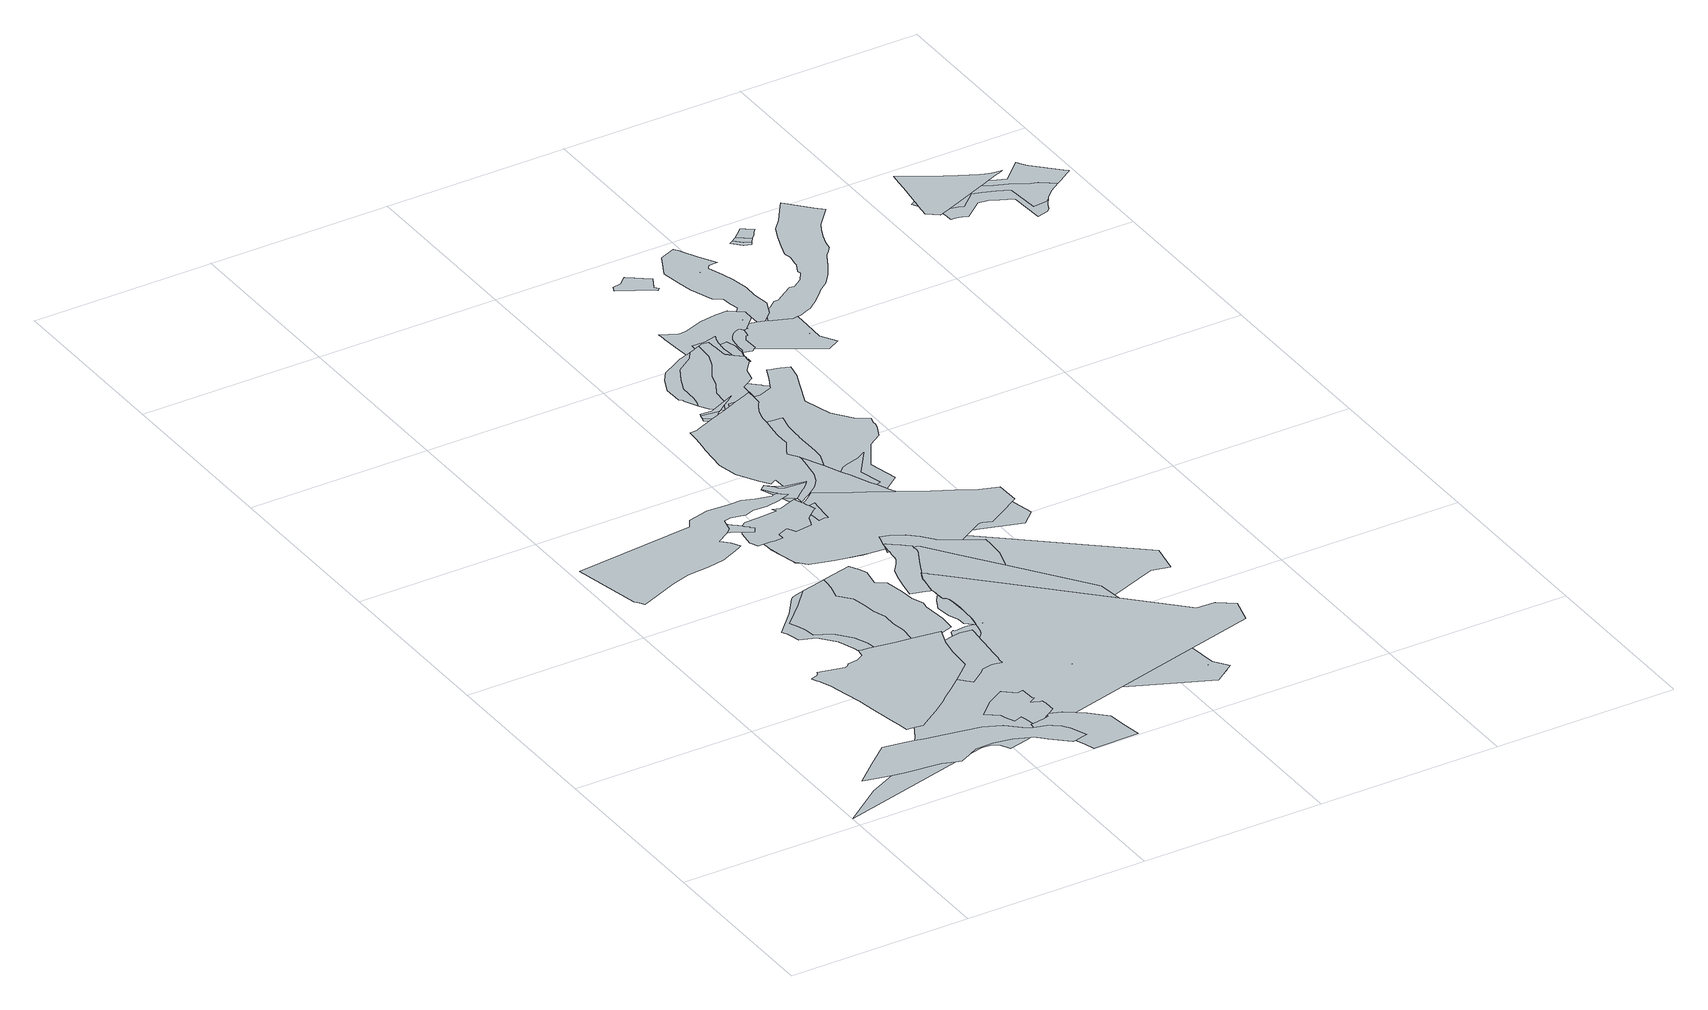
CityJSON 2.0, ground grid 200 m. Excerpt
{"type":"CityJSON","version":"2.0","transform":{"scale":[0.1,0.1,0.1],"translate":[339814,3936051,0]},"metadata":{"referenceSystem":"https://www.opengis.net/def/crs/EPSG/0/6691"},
"CityObjects":{
"object1":{"type":"GenericCityObject","attributes":{"prefecture":"14","disasterType":"2","areaType":"2","zoneNumber":82006,"zoneName":"南ノ沢","status":"0"},"geometry":[{"type":"MultiSurface","lod":"1","boundaries":[[[0,1,2,3,4,5,6,7,8,9,10,11,12,13,14,15,16,17,18,19,20,21,22,23,24,25,26,27,28,29,30,31,32,33]]]}]},
"object2":{"type":"GenericCityObject","attributes":{"prefecture":"14","disasterType":"1","areaType":"1","zoneNumber":"151-H24-43022","zoneName":"青山22","status":"0"},"geometry":[{"type":"MultiSurface","lod":"1","boundaries":[[[34,35,36,37,38,39,40,41,42,43,44,45,46,47,48,49,50,51,52,53,54,55,56,57,58,59,60,61,62,63,64,65,66,67,68,69,70,71,72,73,74,75,76,77,78,79,80]]]}]},
"object3":{"type":"GenericCityObject","attributes":{"prefecture":"14","disasterType":"1","areaType":"1","zoneNumber":"151-H24-43021","zoneName":"青山21","status":"0"},"geometry":[{"type":"MultiSurface","lod":"1","boundaries":[[[81,82,83,84,85,86,87,88,89,90,91,92,93,94,95,96,97,98,99,100,101,102,103,104,105,106,107,108,109,110,111]]]}]},
"object4":{"type":"GenericCityObject","attributes":{"prefecture":"14","disasterType":"1","areaType":"2","zoneNumber":"151-H24-43022","zoneName":"青山22","status":"0"},"geometry":[{"type":"MultiSurface","lod":"1","boundaries":[[[112,113,114,115,116,117,118,119,120,121,122,123,124,125,126,127,128,129,130,131,132,133,38,134,135,136,137,35]]]}]},
"object5":{"type":"GenericCityObject","attributes":{"prefecture":"14","disasterType":"1","areaType":"2","zoneNumber":"151-H24-43022","zoneName":"青山22","status":"0"},"geometry":[{"type":"MultiSurface","lod":"1","boundaries":[[[138,139,140,141,142,143,144,145,146,147,148,149,150,151,152,153,154,155,156,157,158,159,160,161,162,163,164,165,166,167,168,169,170,171,172,173,174,175,176]]]}]},
"object6":{"type":"GenericCityObject","attributes":{"prefecture":"14","disasterType":"1","areaType":"1","zoneNumber":"151-H24-43021","zoneName":"青山21","status":"0"},"geometry":[{"type":"MultiSurface","lod":"1","boundaries":[[[177,178,98,179,97,180,181,96,182,183,184,0,185,186,187,188,189,190,191,27,192,193,194,195,196,197,198,199,200]]]}]},
"object7":{"type":"GenericCityObject","attributes":{"prefecture":"14","disasterType":"1","areaType":"1","zoneNumber":"151-H24-43022","zoneName":"青山22","status":"0"},"geometry":[{"type":"MultiSurface","lod":"1","boundaries":[[[201,80,202,203,204,205,206,207,208,209,210,211,212,213,122,123,124,125,214,215,216,217,218,219,220,221,222,223,224,225,226,42,227,228,229,230,231,232,233,234]]]}]},
"object8":{"type":"GenericCityObject","attributes":{"prefecture":"14","disasterType":"1","areaType":"1","zoneNumber":"151-H24-43021","zoneName":"青山21","status":"0"},"geometry":[{"type":"MultiSurface","lod":"1","boundaries":[[[235,236,237,238,239,240,241,242,243,244,79,245,246,247,248,249,250,251,252,253,254,255,256,72,257,258,259,260,261,262,263,264,265]]]}]},
"object9":{"type":"GenericCityObject","attributes":{"prefecture":"14","disasterType":"2","areaType":"1","zoneNumber":82936,"zoneName":"串川8","status":"0"},"geometry":[{"type":"MultiSurface","lod":"1","boundaries":[[[266,267,268,269,270,271,272,273,274,275,276,277,278,279,280,281,282,283,284,285,286,287,288,289,290,291,292,293,294,295,296,297,298,299,300,301,302,303,304,305,306,307,308,309,310,311,312,313,314,315,316,317,318,240,319,320,321,322,323,324,325,326,327,76,328,329,330,331,332,253,333,334,335,336,337,338,339,340,341,342,343,344,64,345,346,7,347,348,349,350,14,351,352,17,19,353,354,355,356,357,358,359,23,186,32,360,177,361,362,363]]]}]},
"object10":{"type":"GenericCityObject","attributes":{"prefecture":"14","disasterType":"1","areaType":"1","zoneNumber":"151-H24-43021","zoneName":"青山21","status":"0"},"geometry":[{"type":"MultiSurface","lod":"1","boundaries":[[[364,365,366,367,368,369,370,371,372,373,374,375,376,377,378,379,380,381,382,383]]]}]},
"object11":{"type":"GenericCityObject","attributes":{"prefecture":"14","disasterType":"1","areaType":"1","zoneNumber":"151-H24-43022","zoneName":"青山22","status":"0"},"geometry":[{"type":"MultiSurface","lod":"1","boundaries":[[[384,385,386,387,388,389,390,391,392,157,393,155,394,395,396,397,398,399,400,401,402]]]}]},
"object12":{"type":"GenericCityObject","attributes":{"prefecture":"14","disasterType":"1","areaType":"1","zoneNumber":"151-H24-43021","zoneName":"青山21","status":"0"},"geometry":[{"type":"MultiSurface","lod":"1","boundaries":[[[403,404,405,406,407,244,408,409,327,410,411,412,413,238,414,415,416,417,418,419,420,421,422,423,424,425,426,309,427,428]]]}]},
"object13":{"type":"GenericCityObject","attributes":{"prefecture":"14","disasterType":"1","areaType":"1","zoneNumber":"151-H24-43020","zoneName":"青山20","status":"0"},"geometry":[{"type":"MultiSurface","lod":"1","boundaries":[[[429,430,431,432,433,434,435,436,437,438,439,389,396,440,441,442,443,444,445,446,447,448,449,450,451,452,453,454,455,456,457,458,459,460,461,462,463,464,465,466,467,468,469]]]}]},
"object14":{"type":"GenericCityObject","attributes":{"prefecture":"14","disasterType":"2","areaType":"1","zoneNumber":82937,"zoneName":"串川9","status":"0"},"geometry":[{"type":"MultiSurface","lod":"1","boundaries":[[[470,471,362,270,472,473,474,475,476,477,478,479,480,481,482,483,484,485,486,487,488,489,490,491,492,493,277,494,280,495,496,497,498,499,500,501,502,286,503,289,504,505,506,507,293,508,295,509,510,511,296,512,297,513,514,515,516,305,517,306,518,519,520,427,311,521,522,313,523,316,524,317,241,525,320,526,323,325,527,528,327,75,529,328,330,530,531,332,253,532,333,335,533,336,534,535,536,537,538,69,82,108,375,378,361,539,540]]]}]},
"object15":{"type":"GenericCityObject","attributes":{"prefecture":"14","disasterType":"1","areaType":"1","zoneNumber":"151-H24-43021","zoneName":"青山21","status":"0"},"geometry":[{"type":"MultiSurface","lod":"1","boundaries":[[[541,275,542,543,544,545,546,547,484,548,480,478,549,550,551,552,553,554,555,556,557,558,559,560,561,562,563,564,565,566,567,568,569,570,571,572,573,574,575,576,577,288,503,578,579,580]]]}]},
"object16":{"type":"GenericCityObject","attributes":{"prefecture":"14","disasterType":"1","areaType":"1","zoneNumber":"151-H24-43020","zoneName":"青山20","status":"0"},"geometry":[{"type":"MultiSurface","lod":"1","boundaries":[[[581,582,583,584,585,586,587,464,588,589,590,591,458,592,593,594,595,596,597]]]}]},
"object17":{"type":"GenericCityObject","attributes":{"prefecture":"14","disasterType":"1","areaType":"2","zoneNumber":"151-H24-43020","zoneName":"青山20","status":"0"},"geometry":[{"type":"MultiSurface","lod":"1","boundaries":[[[462,598,590,591,460,599,582,583,584]]]}]},
"object18":{"type":"GenericCityObject","attributes":{"prefecture":"14","disasterType":"1","areaType":"1","zoneNumber":"151-H24-43021","zoneName":"青山21","status":"0"},"geometry":[{"type":"MultiSurface","lod":"1","boundaries":[[[600,601,602,603,604,605,606,607,608,609,610,556,611,558,612,613,614,615,563,616,617,618,619,620,621,622,623,624,625,626,627,490,628,545,629,630,631,632,273,633,634,635,636,291,505,637,638,639,640,641,642,643,644,520,309,426,425,645,646,422,647,648,649,650,651,652,653,654,655,656,657,658,659,660,661,662,663,664,272,665,474,666,667,668,669]]]}]},
"object19":{"type":"GenericCityObject","attributes":{"prefecture":"14","disasterType":"2","areaType":"2","zoneNumber":82920,"zoneName":"串川12","status":"0"},"geometry":[{"type":"MultiSurface","lod":"1","boundaries":[[[670,671,672,673,674,675,676,677,678,679,680,681,682,683,684,685,686,687,688,689,690,691,692,693,168,694,165,695,696,697]]]}]},
"object20":{"type":"GenericCityObject","attributes":{"prefecture":"14","disasterType":"2","areaType":"1","zoneNumber":82920,"zoneName":"串川12","status":"0"},"geometry":[{"type":"MultiSurface","lod":"1","boundaries":[[[698,429,697,670,671,672,673,674,675,676,677,678,679,680,681,699,700,701,702,703,704,705,689,706,707,171,164,431,708,709,710]]]}]},
"object21":{"type":"GenericCityObject","attributes":{"prefecture":"14","disasterType":"2","areaType":"1","zoneNumber":82933,"zoneName":"串川5","status":"0"},"geometry":[{"type":"MultiSurface","lod":"1","boundaries":[[[711,712,713,714,715,468,716,717,718,719,720,721,722,723,724,725,726,727,728,729,730,731,732,733,734,735,736,737,384,738,739,740,400,741,742,743,744,745,444,746,747,748,749,750,751,752,753,754,755,756,757,758,759,760,614,560,761,762,763,764,765,552,766,767,550,768,769,770,548,482,771,547,772,773,487,489,628,774,491,493,276,282,775,776,283,541,274,630,475,600,777,778,779,780,781,782,783,784,785,786,787,788,789,790,791,792,793,794,795,796]]]}]},
"object22":{"type":"GenericCityObject","attributes":{"prefecture":"14","disasterType":"2","areaType":"1","zoneNumber":82935,"zoneName":"串川7","status":"0"},"geometry":[{"type":"MultiSurface","lod":"1","boundaries":[[[797,726,798,799,800,727,801,731,802,803,733,804,736,805,806,386,807,399,808,809,744,810,811,445,747,812,813,814,815,816,752,754,817,755,818,757,819,759,820,821,613,559,822,823,763,765,553,824,766,551,768,825,826,770,485,772,827,773,486,627,828,278,494,281,496,829,497,499,830,501,285,831,578,290,504,637,832,506,292,508,294,833,509,511,513,299,834,300,302,835,303,515,836,518,308,426,837,521,312,523,315,838,318,241,525,321,839,322,326,528,840,411,841,842,236,843,844,271,472,845,846,847,777,848,456]]]}]},
"object23":{"type":"GenericCityObject","attributes":{"prefecture":"14","disasterType":"2","areaType":"2","zoneNumber":82937,"zoneName":"串川9","status":"0"},"geometry":[{"type":"MultiSurface","lod":"1","boundaries":[[[849,850,851,852,853,854,855]]]}]},
"object24":{"type":"GenericCityObject","attributes":{"prefecture":"14","disasterType":"2","areaType":"1","zoneNumber":82934,"zoneName":"串川6","status":"0"},"geometry":[{"type":"MultiSurface","lod":"1","boundaries":[[[856,857,858,859,860,861,862,863,864,865,866,867,868,869,714,870,466,871,716,872,718,873,719,721,874,875,876,723,877,878,798,800,879,728,730,880,881,802,732,804,882,735,883,805,884,385,738,740,885,400,741,743,886,809,887,745,810,445,748,813,888,814,750,889,609,604,848,778,890,891,892,784,893,894,895,896,897,898,791,899,900,901]]]}]},
"object25":{"type":"GenericCityObject","attributes":{"prefecture":"14","disasterType":"1","areaType":"1","zoneNumber":"151-H24-43023","zoneName":"青山23","status":"0"},"geometry":[{"type":"MultiSurface","lod":"1","boundaries":[[[902,903,904,905,906,907,908,909,910,911,912,913,914,915,916,917,918,919,920,921,922,923,924,925,926,927,928,929,930,931,932,933,934,935,936,937,938,939,940,941,942,943,702,684,944,945,946,947,670,948,869,949,950,951,952,862]]]}]},
"object26":{"type":"GenericCityObject","attributes":{"prefecture":"14","disasterType":"2","areaType":"2","zoneNumber":82919,"zoneName":"串川11","status":"0"},"geometry":[{"type":"MultiSurface","lod":"1","boundaries":[[[953,954,928,955,956,957,926,958,959,960,961,962]]]}]},
"object27":{"type":"GenericCityObject","attributes":{"prefecture":"14","disasterType":"1","areaType":"2","zoneNumber":"151-H24-43020","zoneName":"青山20","status":"0"},"geometry":[{"type":"MultiSurface","lod":"1","boundaries":[[[963,964,965,966,967,968,969,970,971,972,973]],[[794,974,901,975,976,977,978,979,980,981,858,982,983,984,985,796,986,987,988,989,990]]]}]},
"object28":{"type":"GenericCityObject","attributes":{"prefecture":"14","disasterType":"1","areaType":"1","zoneNumber":"151-H24-43020","zoneName":"青山20","status":"0"},"geometry":[{"type":"MultiSurface","lod":"1","boundaries":[[[991,992,993,994,995,996,997,998,999,1000,1001,910,1002,1003,1004,1005,1006,1007,1008,1009,1010,1011,1012,864,1013,952,1014,860]]]}]},
"object29":{"type":"GenericCityObject","attributes":{"prefecture":"14","disasterType":"2","areaType":"1","zoneNumber":82919,"zoneName":"串川11","status":"0"},"geometry":[{"type":"MultiSurface","lod":"1","boundaries":[[[1015,1016,1017,1018,1019,1020,1021,1022,929,1023,955,956,957,926,958,959,960,1024,1025,1026]]]}]},
"object30":{"type":"GenericCityObject","attributes":{"prefecture":"14","disasterType":"1","areaType":"1","zoneNumber":"151-H24-43020","zoneName":"青山20","status":"0"},"geometry":[{"type":"MultiSurface","lod":"1","boundaries":[[[1027,1028,1029,1030,1031,1032,1033,1034,1035,919,1036,922,1037,923,1038,1039,1040,1041,1042,1043,1044,1045,701,683,680,868,949,712,1046,1047,1048,1049,1050,1051,1052,1053,1054,1055,1056,1057,1058,1059,972,973,963,1060,1061,1062,1063,1064,1065,1066,792,900,1067,1068,1069,1070,1071,1072,1073,1074,1075,1076,1077,1078,1079,1080]]]}]},
"object31":{"type":"GenericCityObject","attributes":{"prefecture":"14","disasterType":"1","areaType":"2","zoneNumber":"151-H24-43023","zoneName":"青山23","status":"0"},"geometry":[{"type":"MultiSurface","lod":"1","boundaries":[[[1018,1081,1082,1083,1084,1085,1086,1087,1088,1089,1090,1091,1092,1093,1094,1095,1096,1097,1098,1099,1100,1101,1102,1103,1104,1105,1106,1019,1107,1108,1025,1109,1015]]]}]},
"object32":{"type":"GenericCityObject","attributes":{"prefecture":"14","disasterType":"1","areaType":"1","zoneNumber":"151-H24-43023","zoneName":"青山23","status":"0"},"geometry":[{"type":"MultiSurface","lod":"1","boundaries":[[[918,919,1110,1111,1112,1113,1114,1115,1116,1117,1118,1119,1120,1121,1122,1123,1124,1125,1126,1127,1128,1129,1130,1131,1092,1093,1094,1095,1096,1132,1133,1134,1135,1136,1137,1138,1139,1140,1141,1142,1143,1144,1145,1104,1105,1106,1019,1107,1108,1025,1109,924,1038,1146,1147]]]}]},
"object33":{"type":"GenericCityObject","attributes":{"prefecture":"14","disasterType":"1","areaType":"1","zoneNumber":"151-H24-43020","zoneName":"青山20","status":"0"},"geometry":[{"type":"MultiSurface","lod":"1","boundaries":[[[1148,1149,1033,1150,1151,1152,1153,1112,1154,1155,921,1156,1036,1157,1158,1147,1159,915,1160,1161,1162,1163]]]}]},
"object34":{"type":"GenericCityObject","attributes":{"prefecture":"14","disasterType":"2","areaType":"1","zoneNumber":82918,"zoneName":"串川10","status":"0"},"geometry":[{"type":"MultiSurface","lod":"1","boundaries":[[[1164,1165,1166,1167,1168,1169,1170,1171,1172,1173,1174,1175,1176,1177,1178,1179,1180,1181,1182,1094,1183,1090,1184,1185,1126,1186,1187,1188,1189]]]}]},
"object35":{"type":"GenericCityObject","attributes":{"prefecture":"14","disasterType":"2","areaType":"2","zoneNumber":82918,"zoneName":"串川10","status":"0"},"geometry":[{"type":"MultiSurface","lod":"1","boundaries":[[[1170,1171,1172,1173,1174,1190,1191,1192,1193,1194,1094,1195,1091,1128,1196,1197,1198,1168,1169]]]}]},
"object36":{"type":"GenericCityObject","attributes":{"prefecture":"14","disasterType":"1","areaType":"1","zoneNumber":"151-H24-43023","zoneName":"青山23","status":"0"},"geometry":[{"type":"MultiSurface","lod":"1","boundaries":[[[1120,1122,1199,1200,1201,1202,1203,1204,1205,1206,1207,1171,1208,1209,1197,1127,1210,1211,1185,1089,1212,1088,1213,1214,1215,1216,1217,1218,1219,1220,1115,1221,1222,1223,1224]]]}]},
"object37":{"type":"GenericCityObject","attributes":{"prefecture":"14","disasterType":"1","areaType":"1","zoneNumber":"151-H24-43023","zoneName":"青山23","status":"0"},"geometry":[{"type":"MultiSurface","lod":"1","boundaries":[[[1225,1226,1227,1228,1229,1230,1231,1232,1233,1234,1235,1134,1236,1097,1237,1238,1239,1085,1215,1240,1118,1224,1241,1242,1243,1244,1245,1246,1247,1248,1249,1250,1251,1252,1253,1254,1255,1256,1257,1258,1259,1260,1261,1262,1263]]]}]},
"object38":{"type":"GenericCityObject","attributes":{"prefecture":"14","disasterType":"1","areaType":"1","zoneNumber":"151-H24-43023","zoneName":"青山23","status":"0"},"geometry":[{"type":"MultiSurface","lod":"1","boundaries":[[[1264,1255,1265,1266,1267,1268,1269,1270,1271,1272,1273,1179,1191,1274,1209,1198,1275,1276,1186,1124,1277,1123,1187,1189,1278,1279,1200,1243,1280,1281,1282,1283,1284,1285,1286,1287]]]}]},
"object39":{"type":"GenericCityObject","attributes":{"prefecture":"14","disasterType":"1","areaType":"1","zoneNumber":"151-H24-43023","zoneName":"青山23","status":"0"},"geometry":[{"type":"MultiSurface","lod":"1","boundaries":[[[1288,1289,1290,1291,1292,1293,1294,1295,1296,1297,1298,1299,1300,1301,1302,1303,1304,1305]]]}]},
"object40":{"type":"GenericCityObject","attributes":{"prefecture":"14","disasterType":"2","areaType":"1","zoneNumber":82932,"zoneName":"串川4","status":"0"},"geometry":[{"type":"MultiSurface","lod":"1","boundaries":[[[1306,1307,1308,1309,1310,1258,1268,1311,1312,1313,1314,1315,1206,1316,1317,1203,1246,1281,1318,1319,1320,1321,1322,1323,1324,1325,1326,1327]]]}]},
"object41":{"type":"GenericCityObject","attributes":{"prefecture":"14","disasterType":"2","areaType":"2","zoneNumber":82932,"zoneName":"串川4","status":"0"},"geometry":[{"type":"MultiSurface","lod":"1","boundaries":[[[1328,1329,1330,1331,1332,1333,1334]]]}]},
"object42":{"type":"GenericCityObject","attributes":{"prefecture":"14","disasterType":"1","areaType":"1","zoneNumber":"151-H24-43023","zoneName":"青山23","status":"0"},"geometry":[{"type":"MultiSurface","lod":"1","boundaries":[[[1335,1336,1337,1338,1339,1340,1341,1342,1343,1344,1345,1346,1347,1263,1348,1349,1350,1309,1351,1307,1352,1353,1354,1355,1356,1357,1358,1359,1360,1361,1362,1363]]]}]},
"object43":{"type":"GenericCityObject","attributes":{"prefecture":"14","disasterType":"1","areaType":"2","zoneNumber":"151-H24-43023","zoneName":"青山23","status":"0"},"geometry":[{"type":"MultiSurface","lod":"1","boundaries":[[[1364,1365,1366,1367,1368,1369,1370,1371,1372,1373]]]}]},
"object44":{"type":"GenericCityObject","attributes":{"prefecture":"14","disasterType":"1","areaType":"2","zoneNumber":"151-H24-43023","zoneName":"青山23","status":"0"},"geometry":[{"type":"MultiSurface","lod":"1","boundaries":[[[1374,1375,1376,1377,1378,1379,1380,1381]]]}]},
"object45":{"type":"GenericCityObject","attributes":{"prefecture":"14","disasterType":"1","areaType":"1","zoneNumber":"151-H24-43019","zoneName":"青山19","status":"0"},"geometry":[{"type":"MultiSurface","lod":"1","boundaries":[[[1382,1383,1384,1385,1386,1387,1388,1389,1390,1391,1392,1393,1394,1395,1396,1397,1398,1399,1400,1401,1402,1403,1404,1405,1406,1407,1408,1409,1410,1411,1412,1413,1414,1415,1416,1354,1417,1418,1419,1352,1420,1306,1421,1422,1423,1324,1424,1425,1426,1427,1428,1429,1430,1431]]]}]},
"object46":{"type":"GenericCityObject","attributes":{"prefecture":"14","disasterType":"1","areaType":"1","zoneNumber":"151-H24-43023","zoneName":"青山23","status":"0"},"geometry":[{"type":"MultiSurface","lod":"1","boundaries":[[[1380,1381,1432,1433,1434,1435,1436,1437,1438,1375,1376,1377,1439,1440,1441,1379]]]}]},
"object47":{"type":"GenericCityObject","attributes":{"prefecture":"14","disasterType":"2","areaType":"1","zoneNumber":82315,"zoneName":"K西芹沢","status":"0"},"geometry":[{"type":"MultiSurface","lod":"1","boundaries":[[[1442,1443,1444,1445,1446,1447,1448,1449,1450,1451,1452,1453,1454,1455,1456,1457,1458,1459,1460,1461,1462,1463,1464,1465,1466,1467,1468,1469,1470,1471,1472,1473,1474]]]}]},
"object48":{"type":"GenericCityObject","attributes":{"prefecture":"14","disasterType":"1","areaType":"2","zoneNumber":"151-H24-43018","zoneName":"青山18","status":"0"},"geometry":[{"type":"MultiSurface","lod":"1","boundaries":[[[1475,1476,1477,1478,1479,1442,1480,1481,1482,1483,1484,1485,1486,1487,1488,1489,1490,1491,1492,1493,1494,1495,1496,1497,1498,1499,1500,1501,1502,1503,1504,1445,1505,1506,1507]]]}]},
"object49":{"type":"GenericCityObject","attributes":{"prefecture":"14","disasterType":"1","areaType":"1","zoneNumber":"151-H24-43018","zoneName":"青山18","status":"0"},"geometry":[{"type":"MultiSurface","lod":"1","boundaries":[[[1508,1459,1509,1510,1511,1469,1512,1471,1513,1514,1515,1516,1474,1517,1518,1519,1520,1521,1522,1523,1524,1525,1526,1527,1528,1529,1530,1531,1532,1533,1489,1490,1491,1492,1493,1494,1495,1496,1497,1534,1535,1536,1537,1538,1539,1540,1541,1542,1543,1544,1545,1546,1547,1548,1447,1549,1550,1458]]]}]}
},
"vertices":[
[2365,644,0],[2304,662,0],[2130,821,0],[1943,904,0],[1747,942,0],[1550,979,0],[1354,1017,0],[1260,1035,0],[1157,1054,0],[926,1097,0],[680,884,0],[442,669,0],[472,663,0],[668,625,0],[744,611,0],[865,588,0],[1264,544,0],[1396,496,0],[1454,476,0],[1583,545,0],[1681,598,0],[1886,603,0],[2082,566,0],[2248,500,0],[2271,490,0],[2374,384,0],[2556,222,0],[2588,229,0],[2670,248,0],[2735,264,0],[2661,452,0],[2612,524,0],[2537,576,0],[2497,604,0],
[2517,2595,0],[2200,2640,0],[2158,2645,0],[2033,2663,0],[1815,2694,0],[1751,2703,0],[1695,2711,0],[1652,2717,0],[1651,2713,0],[1639,2628,0],[1557,2576,0],[1439,2562,0],[1420,2534,0],[1387,2518,0],[1107,2590,0],[1090,2553,0],[1060,2530,0],[1053,2528,0],[999,2512,0],[1020,2472,0],[1044,2424,0],[1045,2423,0],[1089,2295,0],[1136,2111,0],[1176,1930,0],[1200,1802,0],[1211,1743,0],[1261,1478,0],[1281,1371,0],[1303,1252,0],[1380,1242,0],[1474,1231,0],[1581,1300,0],[1705,1381,0],[1839,1486,0],[1885,1524,0],[1924,1557,0],[2069,1673,0],[2190,1775,0],[2240,1819,0],[2399,1965,0],[2407,2086,0],[2407,2087,0],[2415,2222,0],[2451,2419,0],[2460,2442,0],[2508,2573,0],
[2357,1318,0],[2354,1317,0],[2327,1301,0],[2296,1282,0],[2241,1250,0],[2074,1094,0],[2212,988,0],[2226,943,0],[2272,839,0],[2368,867,0],[2369,865,0],[2374,838,0],[2388,760,0],[2393,733,0],[2399,702,0],[2537,727,0],[2600,768,0],[2624,784,0],[2697,832,0],[2697,963,0],[2690,1010,0],[2652,1003,0],[2608,1037,0],[2598,1033,0],[2579,1058,0],[2650,1096,0],[2635,1119,0],[2630,1195,0],[2625,1266,0],[2563,1255,0],[2432,1363,0],
[2205,2652,0],[2215,2810,0],[2196,2968,0],[2202,3116,0],[2151,3248,0],[2135,3390,0],[2100,3546,0],[1988,3685,0],[2026,3838,0],[2036,3932,0],[2042,3994,0],[1990,3980,0],[1867,3948,0],[1762,3922,0],[1586,3724,0],[1343,3483,0],[1391,3384,0],[1413,3301,0],[1432,3191,0],[1603,3109,0],[1743,2937,0],[1804,2791,0],[1815,2693,0],[2112,2522,0],[2114,2521,0],[2141,2506,0],
[1499,5590,0],[1442,5495,0],[108,5355,0],[272,4608,0],[308,4565,0],[336,4510,0],[534,4597,0],[761,4692,0],[970,4748,0],[1214,4771,0],[1405,4804,0],[1584,4887,0],[1649,4921,0],[1676,4935,0],[1623,5034,0],[1546,5121,0],[1671,5195,0],[1698,5219,0],[1744,5259,0],[1757,5313,0],[1781,5409,0],[1860,5431,0],[2019,5393,0],[2118,5432,0],[2271,5423,0],[2428,5450,0],[2470,5465,0],[2485,5470,0],[2560,5496,0],[2502,5541,0],[2481,5554,0],[2469,5562,0],[2459,5568,0],[2436,5560,0],[2422,5556,0],[2250,5596,0],[2114,5642,0],[1984,5636,0],[1736,5655,0],
[2852,659,0],[2748,735,0],[2613,789,0],[2591,754,0],[2588,737,0],[2374,697,0],[2369,667,0],[2367,653,0],[2353,574,0],[2344,525,0],[2340,499,0],[2339,492,0],[2419,497,0],[2512,384,0],[2581,248,0],[2630,129,0],[2662,7,0],[2690,8,0],[2741,9,0],[3067,17,0],[3167,19,0],[3138,210,0],[3106,427,0],[2937,597,0],
[2205,2472,0],[2640,2617,0],[2653,2791,0],[2627,3054,0],[2642,3131,0],[2591,3262,0],[2574,3418,0],[2534,3624,0],[2433,3700,0],[2469,3893,0],[2426,3978,0],[2376,4078,0],[2090,4006,0],[1759,3922,0],[1720,3912,0],[1686,3901,0],[1624,3881,0],[1595,3862,0],[1428,3634,0],[1193,3383,0],[1222,3336,0],[1241,3274,0],[1258,3183,0],[1430,3129,0],[1572,2954,0],[1636,2770,0],[1974,2600,0],[1974,2598,0],[1916,2416,0],[1962,2401,0],[2011,2386,0],[2049,2372,0],[2137,2325,0],[2204,2469,0],
[2731,1907,0],[2736,1959,0],[2755,2153,0],[2756,2159,0],[2762,2218,0],[2769,2298,0],[2770,2300,0],[2786,2468,0],[2653,2481,0],[2559,2462,0],[2418,2434,0],[2253,2366,0],[2234,2349,0],[2305,2154,0],[2239,2128,0],[2181,2115,0],[2120,2103,0],[2059,2092,0],[2080,1993,0],[2093,1927,0],[2099,1898,0],[2105,1870,0],[2236,1724,0],[2254,1704,0],[2303,1649,0],[2439,1748,0],[2502,1810,0],[2605,1830,0],[2643,1823,0],[2722,1808,0],[2727,1864,0],
[5223,1537,0],[5050,1664,0],[4845,1671,0],[4682,1834,0],[4301,2216,0],[4245,2272,0],[3476,3042,0],[3029,3490,0],[2963,3556,0],[2952,3567,0],[2914,3605,0],[2913,3606,0],[2912,3607,0],[2910,3610,0],[2900,3586,0],[2899,3583,0],[2893,3567,0],[2867,3499,0],[2866,3496,0],[2841,3327,0],[2836,3294,0],[2834,3280,0],[2834,3278,0],[2839,3209,0],[2839,3207,0],[2840,3194,0],[2845,3128,0],[2845,3116,0],[2846,3113,0],[2847,3112,0],[2877,3081,0],[2884,3074,0],[2887,3070,0],[2888,3069,0],[2889,3061,0],[2897,3010,0],[2899,2983,0],[2902,2915,0],[2904,2883,0],[2901,2750,0],[2899,2674,0],[2898,2647,0],[2880,2555,0],[2875,2531,0],[2856,2436,0],[2853,2429,0],[2849,2418,0],[2843,2403,0],[2829,2365,0],[2823,2359,0],[2821,2356,0],[2785,2316,0],[2777,2307,0],[2746,2271,0],[2725,2255,0],[2704,2240,0],[2671,2215,0],[2649,2199,0],[2631,2185,0],[2625,2183,0],[2606,2174,0],[2549,2149,0],[2336,2056,0],[2331,2054,0],[2310,2047,0],[2174,2006,0],[2084,1993,0],[2052,1989,0],[2050,1988,0],[2039,1982,0],[1962,1932,0],[1956,1929,0],[1754,1765,0],[1508,1561,0],[1441,1462,0],[1435,1427,0],[1429,1388,0],[1420,1285,0],[1404,1288,0],[1353,1190,0],[1288,1077,0],[1229,988,0],[1072,845,0],[891,691,0],[815,647,0],[444,459,0],[8,134,0],[1610,552,0],[1748,589,0],[1837,579,0],[1918,540,0],[1919,538,0],[1976,428,0],[2190,484,0],[2583,588,0],[3474,823,0],[4427,1074,0],[5150,1264,0],
[3270,1329,0],[3277,1373,0],[3286,1432,0],[3113,1527,0],[2987,1531,0],[2865,1501,0],[2779,1430,0],[2718,1261,0],[2744,1234,0],[2786,1188,0],[2841,1130,0],[2886,1082,0],[2890,1078,0],[2910,1057,0],[2918,1068,0],[2997,1182,0],[3043,1227,0],[3241,1142,0],[3243,1157,0],[3256,1241,0],
[1932,5184,0],[1931,5185,0],[1926,5190,0],[1906,5210,0],[1890,5227,0],[1878,5239,0],[1847,5272,0],[1835,5284,0],[1777,5343,0],[1696,5220,0],[1724,5204,0],[1784,5171,0],[1823,5149,0],[1834,5143,0],[1860,5128,0],[1901,5106,0],[1907,5102,0],[1928,5090,0],[1968,5147,0],
[2769,2552,0],[2639,2538,0],[2626,2553,0],[2590,2532,0],[2593,2532,0],[2474,2290,0],[2470,2282,0],[2556,2137,0],[2592,2141,0],[2719,2155,0],[2755,2159,0],[2831,2168,0],[2908,2177,0],[2930,2179,0],[2933,2184,0],[2937,2179,0],[3073,2401,0],[3045,2440,0],[3018,2460,0],[2971,2493,0],[2964,2498,0],[2936,2519,0],[2883,2529,0],[2877,2531,0],[2873,2531,0],[2832,2539,0],
[2569,5381,0],[2564,5394,0],[2503,5370,0],[2429,5341,0],[2366,5316,0],[2366,5321,0],[2288,5349,0],[2308,5297,0],[2093,5288,0],[1943,5284,0],[1880,5242,0],[1805,5120,0],[1782,4937,0],[1822,4850,0],[1876,4849,0],[1887,4849,0],[1889,4849,0],[1922,4849,0],[2000,4848,0],[2007,4848,0],[2074,4848,0],[2100,4848,0],[2104,4929,0],[2164,4949,0],[2225,4975,0],[2277,4885,0],[2460,4907,0],[2472,4940,0],[2504,5031,0],[2559,5077,0],[2578,5093,0],[2613,5120,0],[2649,5148,0],[2640,5174,0],[2639,5175,0],[2624,5221,0],[2616,5243,0],[2600,5290,0],[2600,5291,0],[2599,5291,0],[2588,5326,0],
[4461,763,0],[4460,775,0],[4292,2290,0],[4269,2500,0],[3676,3310,0],[3334,3777,0],[3156,4020,0],[3123,4038,0],[3092,4043,0],[3089,4044,0],[3092,4033,0],[3099,4009,0],[3096,3989,0],[3092,3967,0],[3091,3966,0],[3089,3960,0],[3071,3922,0],[3069,3917,0],[3060,3896,0],[3044,3864,0],[3010,3796,0],[2942,3658,0],[2938,3649,0],[2933,3641,0],[2904,3591,0],[2884,3557,0],[2879,3543,0],[2866,3507,0],[2862,3497,0],[2860,3483,0],[2853,3407,0],[2842,3346,0],[2836,3312,0],[2837,3277,0],[2839,3205,0],[2840,3193,0],[2840,3174,0],[2842,3129,0],[2846,3115,0],[2847,3110,0],[2849,3103,0],[2871,3086,0],[2883,3076,0],[2884,3072,0],[2893,3018,0],[2901,2797,0],[2901,2785,0],[2900,2679,0],[2884,2592,0],[2883,2582,0],[2873,2532,0],[2853,2427,0],[2852,2421,0],[2834,2384,0],[2816,2347,0],[2765,2296,0],[2707,2237,0],[2621,2180,0],[2602,2172,0],[2345,2059,0],[2154,1995,0],[2122,1996,0],[2056,1991,0],[1987,1952,0],[1825,1822,0],[1676,1697,0],[1718,1678,0],[1734,1659,0],[1741,1588,0],[4341,440,0],[4572,609,0],
[2946,3546,0],[2957,3583,0],[2980,3625,0],[3032,3720,0],[3058,3779,0],[3091,3856,0],[3091,3964,0],[3092,4010,0],[3092,4072,0],[3038,4117,0],[3017,4134,0],[3004,4145,0],[2988,4158,0],[2893,4237,0],[2885,4238,0],[2868,4240,0],[2865,4240,0],[2863,4220,0],[2858,4164,0],[2857,4160,0],[2857,4155,0],[2854,4126,0],[2850,4088,0],[2847,4057,0],[2840,3981,0],[2839,3969,0],[2833,3966,0],[2829,3941,0],[2787,3872,0],[2709,3776,0],[2672,3639,0],[2643,3496,0],[2613,3342,0],[2680,3322,0],[2709,3314,0],[2770,3296,0],[2814,3283,0],[2840,3276,0],[2866,3268,0],[2915,3437,0],
[2678,5040,0],[2684,5111,0],[2685,5120,0],[2692,5177,0],[2696,5215,0],[2698,5233,0],[2637,5222,0],[2548,5216,0],[2551,5184,0],[2552,5168,0],[2557,5116,0],[2562,5041,0],[2564,5009,0],[2568,4941,0],[2632,4950,0],[2670,4940,0],[2676,5011,0],
[2635,5174,0],[2633,5121,0],
[3564,3915,0],[3360,4035,0],[3335,4073,0],[3263,4161,0],[3247,4177,0],[3142,4277,0],[3004,4350,0],[2906,4379,0],[2885,4303,0],[2883,4293,0],[2880,4282,0],[2863,4221,0],[2849,4168,0],[2848,4167,0],[2847,4161,0],[2829,4094,0],[2856,4086,0],[2879,4079,0],[2909,4058,0],[2936,4039,0],[2959,4005,0],[2963,3985,0],[2963,3965,0],[2963,3942,0],[2951,3899,0],[2916,3833,0],[2915,3831,0],[3009,3797,0],[3011,3796,0],[3106,3749,0],[3133,3658,0],[3162,3562,0],[3042,3511,0],[2979,3415,0],[2973,3346,0],[2970,3303,0],[2884,3251,0],[2839,3193,0],[2817,3164,0],[2774,3098,0],[2710,2973,0],[2732,2809,0],[2772,2695,0],[2777,2607,0],[2850,2538,0],[2932,2517,0],[2963,2497,0],[3009,2475,0],[3012,2503,0],[3017,2549,0],[3024,2613,0],[3027,2641,0],[3027,2646,0],[3083,2686,0],[3084,2688,0],[3094,2688,0],[3096,2688,0],[3131,2754,0],[3135,2750,0],[3149,2759,0],[3148,2759,0],[3149,2760,0],[3166,2766,0],[3253,2841,0],[3411,2965,0],[3589,3173,0],[3686,3326,0],[3750,3535,0],[3757,3719,0],[3760,3801,0],
[2601,5399,0],[2613,5408,0],[2632,5424,0],[2643,5433,0],[2660,5447,0],[2702,5482,0],[2710,5491,0],[2738,5511,0],[2771,5539,0],[2799,5565,0],[2803,5570,0],[2818,5588,0],[2809,5595,0],[2796,5597,0],[2598,5617,0],[2575,5619,0],[2536,5656,0],[2517,5681,0],[2442,5760,0],[2439,5757,0],[2407,5728,0],[2387,5709,0],[2457,5603,0],[2486,5591,0],[2469,5482,0],[2577,5399,0],[2588,5391,0],[2599,5398,0],
[2553,5372,0],[2820,5589,0],[2832,5613,0],[2790,5619,0],[2598,5644,0],[2594,5645,0],[2527,5689,0],[2444,5762,0],[2385,5708,0],[2426,5590,0],[2504,5366,0],[2509,5353,0],[2522,5358,0],
[2969,5285,0],[2862,5346,0],[2762,5403,0],[2694,5351,0],[2645,5313,0],[2556,5270,0],[2531,5258,0],[2432,5232,0],[2358,5213,0],[2348,5210,0],[2341,5209,0],[2259,5192,0],[2201,5191,0],[2181,5190,0],[2174,5192,0],[2169,5194,0],[2104,5217,0],[2092,5221,0],[2068,5229,0],[2049,5229,0],[2015,5230,0],[1977,5230,0],[1972,5230,0],[1958,5230,0],[1952,5221,0],[1950,5217,0],[1938,5199,0],[1923,5163,0],[1919,5152,0],[1917,5144,0],[1907,5099,0],[1889,5023,0],[1889,5000,0],[1888,4889,0],[1888,4881,0],[1887,4835,0],[1892,4783,0],[1895,4746,0],[1898,4715,0],[1925,4598,0],[1970,4406,0],[2019,4351,0],[2038,4329,0],[2045,4326,0],[2091,4300,0],[2317,4241,0],[2421,4220,0],[2612,4181,0],[2682,4175,0],[2702,4173,0],[2867,4159,0],[2898,4146,0],[2939,4188,0],[2943,4193,0],[2985,4160,0],[3015,4136,0],[3037,4119,0],[3048,4101,0],[3086,4040,0],[3091,4015,0],[3098,3977,0],[3089,3958,0],[3074,3927,0],[2969,3708,0],[2878,3539,0],[2866,3498,0],[3640,3960,0],[3740,4020,0],[3843,4081,0],[3871,4087,0],[3892,4083,0],[3987,4048,0],[4185,4166,0],[4341,4259,0],[4384,4285,0],[4380,4547,0],[4179,4610,0],[3977,4722,0],[3775,4835,0],[3574,4947,0],[3478,5001,0],[3384,5053,0],[3372,5060,0],[3228,5140,0],[3170,5172,0],[3118,5202,0],
[2172,5191,0],[2165,5197,0],[2157,5204,0],[2114,5214,0],[2081,5222,0],[1989,5233,0],[1978,5234,0],[1969,5228,0],[1944,5214,0],[1932,5207,0],[1904,5125,0],[1884,5001,0],[1887,4915,0],[1888,4868,0],[1889,4857,0],[1894,4722,0],[1897,4709,0],[1923,4598,0],[1960,4441,0],[1969,4400,0],[2064,4307,0],[2320,4244,0],[2605,4177,0],[2702,4174,0],[2830,4171,0],[2903,4152,0],[2938,4189,0],[3004,4148,0],[3064,4084,0],[3091,4034,0],[3089,3957,0],[2964,3707,0],[2870,3526,0],[2844,3407,0],[2840,3290,0],[2839,3185,0],[2846,3111,0],[2888,3068,0],[2902,2952,0],[2900,2709,0],[2868,2460,0],[2816,2342,0],[2690,2227,0],[2579,2157,0],[2674,2037,0],[2710,1991,0],[2768,1921,0],[2867,1760,0],[4826,2489,0],[5021,2444,0],[5076,2757,0],[3466,4107,0],
[4498,555,0],[4397,716,0],[4398,729,0],[4303,660,0],[4317,658,0],[4436,509,0],[4468,533,0],
[3350,5276,0],[3254,5487,0],[3208,5588,0],[3159,5697,0],[3126,5768,0],[3013,6012,0],[3012,5988,0],[3008,5920,0],[2984,5785,0],[2967,5685,0],[2923,5572,0],[2869,5499,0],[2830,5466,0],[2788,5431,0],[2652,5316,0],[2564,5273,0],[2508,5255,0],[2401,5223,0],[2288,5196,0],[2241,5190,0],[2205,5190,0],[2178,5194,0],[2175,5194,0],[2098,5219,0],[2042,5231,0],[1993,5233,0],[1963,5227,0],[1946,5218,0],[1936,5200,0],[1912,5129,0],[1888,4993,0],[1887,4898,0],[1898,4693,0],[2338,4466,0],[4243,3859,0],[4397,3999,0],[4348,4225,0],[4299,4451,0],[4156,4591,0],[3970,4693,0],[3721,4763,0],[3554,4874,0],[3507,4942,0],[3446,5066,0],[3434,5092,0],[3383,5205,0],
[3008,6024,0],[2935,6139,0],[2964,6196,0],[3039,6316,0],[3034,6380,0],[3041,6491,0],[3057,6628,0],[3068,6726,0],[3069,6732,0],[3076,6810,0],[3091,6885,0],[3113,6946,0],[3156,7023,0],[3175,7052,0],[3192,7079,0],[3200,7089,0],[3202,7187,0],[3202,7188,0],[3203,7281,0],[3157,7262,0],[3011,7201,0],[2911,7159,0],[2846,7132,0],[2760,7096,0],[2746,7090,0],[2741,7088,0],[2653,7051,0],[2613,7035,0],[2437,6961,0],[2418,6953,0],[2403,6953,0],[2340,6953,0],[2333,6825,0],[2311,6685,0],[2300,6602,0],[2273,6297,0],[2321,6077,0],[2441,5857,0],[2519,5745,0],[2573,5776,0],[2597,5789,0],[2597,5779,0],[2599,5577,0],[2599,5554,0],[2600,5466,0],[2601,5410,0],[2602,5315,0],[2832,5458,0],[2874,5484,0],[3034,5756,0],[3032,5779,0],
[2583,7135,0],[2576,7109,0],[2731,6992,0],[2731,6993,0],[2741,7029,0],[2747,7105,0],[2769,7121,0],[2803,7147,0],[2783,7139,0],[2590,7161,0],
[3032,4805,0],[3013,4834,0],[3012,4836,0],[2982,4881,0],[2948,4850,0],[2897,4803,0],[2895,4801,0],[2929,4765,0],[2930,4762,0],[2961,4748,0],[3011,4788,0],[3241,5145,0],[3436,5227,0],[3369,5482,0],[3584,5772,0],[3485,5714,0],[3321,5665,0],[3270,5640,0],[3248,5624,0],[3172,5555,0],[3161,5363,0],[3189,5285,0],[3169,5247,0],[3088,5176,0],[2901,5152,0],[2929,5097,0],[2937,5079,0],[3102,5086,0],
[3188,5933,0],[3197,6048,0],[3198,6168,0],[3197,6340,0],[3199,6347,0],[3200,6421,0],[3208,6559,0],[3242,6714,0],[3217,6717,0],[3142,6724,0],[3120,6727,0],[3020,6737,0],[2995,6580,0],[2987,6431,0],[2984,6341,0],[2792,6273,0],[2825,6175,0],[2839,6055,0],[2839,5937,0],[2875,5798,0],[2932,5791,0],[2981,5785,0],[3026,5780,0],[3048,5777,0],
[2885,7212,0],[2953,7262,0],[3029,7317,0],[2913,7264,0],[2761,7194,0],[2729,7179,0],[2598,7189,0],[2565,7069,0],[2715,6962,0],[2804,7148,0],[2813,7155,0],[2855,7189,0],
[3796,7471,0],[3700,7500,0],[3669,7509,0],[3588,7533,0],[3568,7539,0],[3508,7392,0],[3445,7271,0],[3432,7246,0],[3283,7183,0],[3132,7193,0],[2934,7206,0],[2884,7105,0],[2799,6936,0],[2740,6675,0],[2716,6392,0],[2719,6208,0],[2720,6059,0],[2760,5889,0],[2754,5755,0],[2877,5289,0],[2969,5241,0],[2970,5238,0],[2869,5214,0],[2744,5022,0],[2769,4860,0],[2855,4885,0],[2917,4824,0],[2807,4725,0],[2809,4721,0],[2855,4699,0],[2856,4696,0],[2900,4699,0],[2945,4735,0],[3079,4842,0],[3129,4881,0],[3158,4904,0],[3135,4932,0],[3134,4935,0],[3132,4938,0],[3338,5018,0],[3605,5223,0],[3524,5547,0],[3714,5859,0],[3864,5957,0],[3927,6084,0],[3950,6145,0],[3945,6199,0],[3966,6260,0],[3846,6335,0],[3741,6480,0],[3680,6555,0],[3589,6871,0],[3694,7139,0],[3761,7302,0],
[2921,7279,0],[2933,7435,0],[3009,7570,0],[3061,7726,0],[3110,7810,0],[3163,7901,0],[3219,8047,0],[3224,8134,0],[3225,8140,0],[3226,8164,0],[3228,8200,0],[3231,8252,0],[3219,8247,0],[3183,8231,0],[3161,8221,0],[3105,8200,0],[3051,8116,0],[3048,8112,0],[2854,7975,0],[2771,7822,0],[2705,7665,0],[2701,7470,0],[2682,7368,0],[2662,7325,0],[2668,7312,0],[2726,7229,0],[2768,7187,0],[2797,7167,0],[2844,7134,0],
[3210,7199,0],[3220,7395,0],[3282,7434,0],[3366,7487,0],[3402,7636,0],[3504,7759,0],[3511,7767,0],[3509,7783,0],[3511,7828,0],[3512,7834,0],[3512,7841,0],[3514,7861,0],[3512,7862,0],[3397,7967,0],[3387,7976,0],[3371,7991,0],[3369,8011,0],[3360,8158,0],[3359,8177,0],[3354,8262,0],[3285,8268,0],[3275,8272,0],[3089,8194,0],[3054,8181,0],[3046,8178,0],[2984,8154,0],[2960,8148,0],[2883,8102,0],[2707,8004,0],[2628,7890,0],[2557,7728,0],[2559,7517,0],[2589,7490,0],[2589,7479,0],[2594,7467,0],[2632,7388,0],[3055,6986,0],[3125,7081,0],
[3407,7191,0],[3462,7253,0],[3420,7296,0],[3391,7324,0],[3380,7336,0],[3368,7348,0],[3263,7454,0],[3187,7378,0],[3142,7208,0],[3076,7110,0],[3107,7092,0],[3162,7059,0],[3194,7040,0],[3234,7017,0],[3281,6989,0],[3341,7091,0],
[3420,8014,0],[3417,8061,0],[3417,8086,0],[3419,8119,0],[3419,8123,0],[3420,8140,0],[3422,8160,0],[3423,8167,0],[3425,8180,0],[3429,8208,0],[3433,8228,0],[3437,8250,0],[3443,8266,0],[3451,8288,0],[3456,8302,0],[3462,8316,0],[3464,8320,0],[3330,8290,0],[3182,8287,0],[3184,8205,0],[3241,8149,0],[3247,8143,0],[3387,7992,0],[3414,7962,0],[3424,7952,0],[3423,7960,0],
[3434,8236,0],[3411,8251,0],[3391,8263,0],[3182,8282,0],[3182,8261,0],[3184,8208,0],[3364,8176,0],[3380,8161,0],[3397,8144,0],
[3512,7872,0],[3531,7933,0],[3534,7944,0],[3536,7946,0],[3537,8015,0],[3537,8075,0],[3507,8178,0],[3493,8176,0],[3461,8172,0],[3408,8165,0],[3397,8163,0],[3323,8153,0],[3250,8143,0],[3223,8140,0],[3237,8046,0],[3241,7925,0],[3240,7847,0],[3239,7800,0],[3243,7799,0],[3338,7784,0],[3418,7772,0],[3480,7762,0],[3517,7757,0],[3522,7804,0],[3512,7804,0],[3512,7828,0],
[3804,8659,0],[3674,8658,0],[3491,8626,0],[3278,8549,0],[3212,8541,0],[3190,8540,0],[3014,8632,0],[3017,8592,0],[3021,8533,0],[3041,8261,0],[3044,8212,0],[3047,8175,0],[3061,7985,0],[3061,7979,0],[3073,7800,0],[3259,7852,0],[3515,7828,0],[3517,7881,0],[3535,7932,0],[3543,7953,0],[3560,7979,0],[3558,8002,0],[3556,8036,0],[3563,8127,0],[3577,8194,0],[3602,8237,0],[3638,8278,0],[3688,8307,0],[3722,8316,0],[3738,8313,0],[3762,8282,0],[3805,8280,0],[3805,8297,0],[3863,8354,0],[3907,8398,0],[3922,8413,0],[3933,8425,0],[3943,8435,0],[3943,8548,0],
[3760,8272,0],[3764,8292,0],[3768,8318,0],[3774,8354,0],[3777,8357,0],[3845,8439,0],[3779,8476,0],[3728,8481,0],[3672,8459,0],[3535,8409,0],[3393,8228,0],[3400,8105,0],[3388,8008,0],[3387,7969,0],[3493,7942,0],[3524,7934,0],[3632,7907,0],[3670,7935,0],[3688,7948,0],[3681,8116,0],[3713,8170,0],[3725,8185,0],[3742,8173,0],[3748,8203,0],
[3497,9531,0],[3473,9549,0],[3417,9591,0],[3353,9638,0],[3327,9658,0],[3273,9698,0],[3185,9617,0],[3090,9596,0],[3065,9539,0],[3135,9502,0],[3154,9492,0],[3245,9444,0],[3293,9418,0],[3396,9363,0],[3431,9327,0],[3459,9353,0],[3460,9352,0],[3426,9395,0],
[4048,8299,0],[4023,8309,0],[3987,8323,0],[3946,8334,0],[3868,8354,0],[3752,8358,0],[3651,8346,0],[3566,8312,0],[3515,8242,0],[3496,8194,0],[3485,8118,0],[3489,8044,0],[4095,7678,0],[4294,7560,0],[4432,7637,0],[4328,7808,0],[4329,7923,0],[4331,8039,0],[4334,8217,0],[4334,8219,0],[4271,8206,0],[4229,8225,0],
[4393,7615,0],[4280,7781,0],[4272,7892,0],[4220,7862,0],[4235,7756,0],[4342,7587,0],[4367,7601,0],
[4070,9666,0],[3996,9802,0],[3982,9828,0],[3948,9890,0],[3769,9810,0],[3638,9551,0],[3673,9339,0],[3704,9165,0],[3793,8918,0],[3889,8867,0],[3898,8750,0],[3920,8655,0],[3877,8603,0],[3944,8448,0],[3945,8398,0],[3945,8388,0],[3947,8232,0],[4079,8366,0],[4136,8424,0],[4162,8484,0],[4205,8581,0],[4181,8771,0],[4185,8926,0],[4151,9124,0],[4110,9248,0],[4054,9417,0],[4086,9462,0],[4182,9459,0],[4096,9617,0],
[4129,8915,0],[4053,9068,0],[4002,9227,0],[3946,9391,0],[3875,9374,0],[3828,9366,0],[3870,9200,0],[3937,9002,0],[4062,8902,0],[4073,8905,0],
[4635,9705,0],[4565,9752,0],[4561,9749,0],[4515,9718,0],[4596,9643,0],[4667,9607,0],[4699,9652,0],[4702,9656,0],
[4992,8734,0],[5081,8883,0],[5091,8907,0],[5160,9029,0],[5205,9076,0],[5251,9134,0],[5263,9216,0],[5304,9341,0],[5358,9451,0],[5401,9532,0],[5581,9735,0],[5497,9825,0],[5476,9848,0],[5342,9993,0],[5321,10016,0],[5274,10066,0],[5193,9954,0],[5093,9808,0],[4986,9692,0],[4926,9554,0],[4870,9394,0],[4819,9251,0],[4837,9172,0],[4817,9063,0],[4815,9025,0],[4764,8916,0],[4775,8881,0],[4701,8773,0],[4595,8695,0],[4542,8709,0],[4452,8646,0],[4332,8570,0],[4284,8568,0],[4234,8530,0],[4199,8499,0],[4127,8470,0],[4100,8413,0],[4085,8379,0],[4064,8334,0],[4041,8285,0],[4010,8218,0],[4210,8189,0],[4378,8226,0],[4481,8268,0],[4513,8281,0],[4635,8373,0],[4743,8480,0],[4765,8508,0],[4885,8597,0],[4975,8713,0],
[4747,9709,0],[4771,9741,0],[4807,9789,0],[4736,9843,0],[4694,9864,0],[4643,9820,0],[4618,9799,0],[4472,9689,0],[4563,9591,0],[4637,9565,0],
[6605,9123,0],[6692,9159,0],[6906,9247,0],[7082,9320,0],[7119,9335,0],[7195,9366,0],[7333,9423,0],[7360,9434,0],[7410,9455,0],[7355,9459,0],[7349,9460,0],[7330,9463,0],[7274,9474,0],[7237,9486,0],[7191,9503,0],[7002,9596,0],[6883,9655,0],[6879,9657,0],[6874,9659,0],[6800,9700,0],[6740,9737,0],[6655,9789,0],[6578,9835,0],[6519,9872,0],[6460,9910,0],[6452,9850,0],[6421,9621,0],[6393,9415,0],[6390,9392,0],[6380,9317,0],[6360,9163,0],[6478,9071,0],[6507,9083,0],
[6770,9340,0],[6641,9355,0],[6469,9297,0],[6500,9225,0],[6529,9132,0],[6616,9122,0],[6727,9097,0],[6753,9084,0],[6932,9248,0],[7030,9219,0],[7161,9164,0],[7296,9104,0],[7327,8734,0],[7473,8749,0],[7517,8779,0],[7531,8799,0],[7588,8857,0],[7601,8870,0],[7604,8873,0],[7605,8874,0],[7669,8923,0],[7681,8931,0],[7741,8970,0],[7677,9019,0],[7590,9084,0],[7524,9110,0],[7482,9125,0],[7462,9133,0],[7337,9209,0],[7196,9265,0],[7047,9337,0],[6950,9338,0],[6829,9388,0],
[6881,9661,0],[6800,9551,0],[6653,9552,0],[6414,9427,0],[6337,9379,0],[6404,9282,0],[6456,9206,0],[6472,9184,0],[6500,9115,0],[6515,9047,0],[6515,9046,0],[6519,8961,0],[6521,8947,0],[6556,8953,0],[6602,8940,0],[6670,8924,0],[6694,8908,0],[6900,9073,0],[7007,9054,0],[7110,9010,0],[7246,8945,0],[7267,8559,0],[7387,8585,0],[7423,8619,0],[7457,8694,0],[7467,8709,0],[7766,8987,0],[7880,9061,0],[7893,9070,0],[7948,9105,0],[7957,9111,0],[7954,9114,0],[7914,9154,0],[7664,9399,0],[7662,9401,0],[7627,9457,0],[7595,9507,0],[7549,9463,0],[7404,9323,0],[7375,9295,0],[7225,9351,0],[7061,9434,0],[6964,9409,0]
]}
